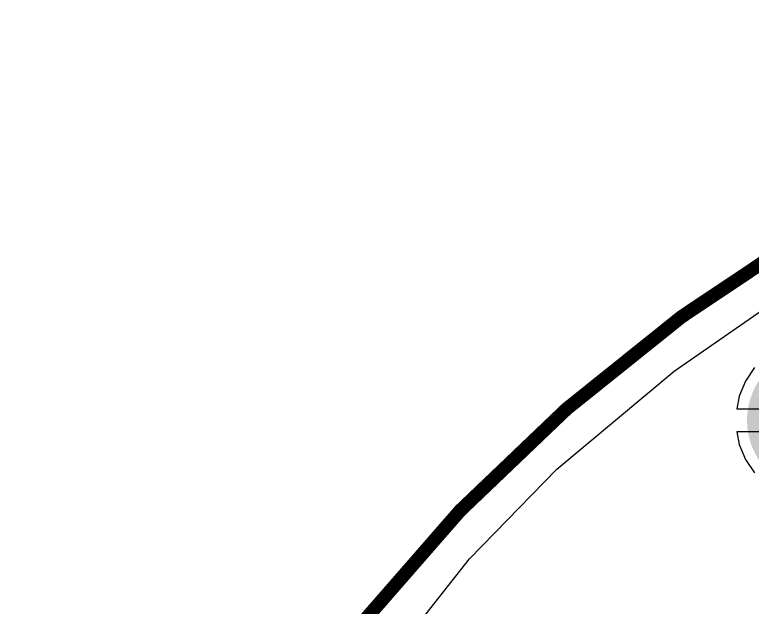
# Model space of a CAD drawing. Header units: inches. Extents: x -5 to 433, y -20 to 71.
# Drawn here: x -5.13 to 8.75, y 59.48 to 70.63 of the extents above; entities that cross this region are included whole.
import ezdxf

# ---------------------------------------------------------------- set-up
doc = ezdxf.new("R2010")
doc.units = ezdxf.units.IN
for name, color, linetype in [('Board Outline', 216, 'Continuous'), ('Bottom Layer', 5, 'Continuous'), ('Bottom Solder', 6, 'Continuous'), ('Multi-Layer', 9, 'Continuous'), ('Top Layer', 1, 'Continuous'), ('Top Solder', 216, 'Continuous')]:
    doc.layers.add(name, color=color, linetype=linetype)

msp = doc.modelspace()

# ---------------------------------------------------------------- hatches: boundary and pattern name
at = {"layer": 'Bottom Layer'}
h = msp.add_hatch(color=5, dxfattribs=at)
edge = h.paths.add_edge_path()
edge.add_arc((10, 63), 1.3, 0, 360)
at = {"layer": 'Bottom Solder'}
h = msp.add_hatch(color=6, dxfattribs=at)
edge = h.paths.add_edge_path()
edge.add_arc((10, 63), 1.35, 0, 360)
at = {"layer": 'Multi-Layer'}
h = msp.add_hatch(color=9, dxfattribs=at)
edge = h.paths.add_edge_path()
edge.add_arc((10, 63), 1.3, 0, 360)
at = {"layer": 'Top Layer'}
h = msp.add_hatch(color=1, dxfattribs=at)
edge = h.paths.add_edge_path()
edge.add_arc((10, 63), 1.3, 0, 360)
at = {"layer": 'Top Solder'}
h = msp.add_hatch(color=216, dxfattribs=at)
edge = h.paths.add_edge_path()
edge.add_arc((10, 63), 1.35, 0, 360)

# ---------------------------------------------------------------- linework, layer by layer
at = {"layer": 'Board Outline'}
for points in [[(3.25, 61.298, 0.254, 0.254, -0.152792), (20, 70.5, 0.254, 0.254, 0)], [(-5, 48.544, 0.254, 0.254, -0.095808), (3.25, 61.298, 0.254, 0.254, 0)]]:
    msp.add_lwpolyline(points, format="xyseb", dxfattribs=at)
msp.add_lwpolyline([(3.187, 61.298, 0.127, 0.127, 1), (3.314, 61.298, 0.127, 0.127, 1)], format="xyseb", close=True, dxfattribs=at)
msp.add_lwpolyline([(3.187, 61.298, 0.127, 0.127, 1), (3.314, 61.298, 0.127, 0.127, 1)], format="xyseb", close=True, dxfattribs=at)
at = {"layer": 'Top Layer'}
for p, q in [((7.282, 63.924), (10.013, 65.82)), ((8.793, 63.991), (8.623, 63.736)), ((5.072, 62.084), (7.282, 63.924)), ((8.623, 63.736), (8.506, 63.453)), ((8.506, 63.453), (8.458, 63.216)), ((8.458, 63.216), (9.784, 63.216)), ((9.784, 62.784), (8.458, 62.784)), ((8.458, 62.784), (8.506, 62.547)), ((8.506, 62.547), (8.623, 62.264)), ((8.623, 62.264), (8.793, 62.009)), ((3.428, 60.394), (5.072, 62.084)), ((0.55, 56.761), (3.428, 60.394))]:
    msp.add_line(p, q, dxfattribs=at)

doc.saveas('drawing.dxf')
